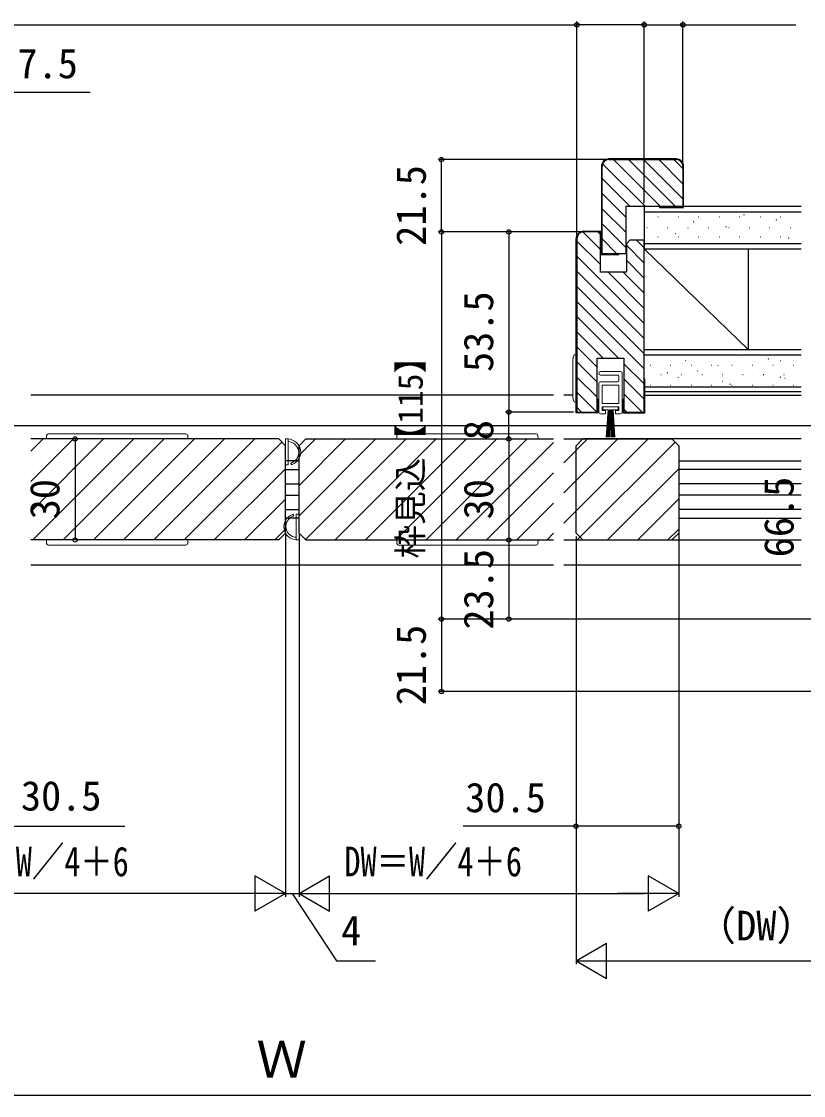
# Model space of a CAD drawing. Units: millimetres, scale not verified. Extents: x -525 to 525, y -783 to 779.
# Drawn here: x 97.9 to 330.1, y 102.4 to 421.4 of the extents above; entities that cross this region are included whole.
import ezdxf
from ezdxf.enums import TextEntityAlignment as Align

# ---------------------------------------------------------------- set-up
doc = ezdxf.new("R2010")
doc.units = ezdxf.units.MM
doc.header["$LTSCALE"] = 4
for name, color, linetype in [('0-5_YKK_12', 2, 'Continuous'), ('0-8_YKK_D', 6, 'Continuous'), ('0-A_YSS_K', 3, 'Continuous'), ('0-B_YSS_KE', 3, 'Continuous')]:
    doc.layers.add(name, color=color, linetype=linetype)
doc.layers.add('0-6_YKK_13', color=4, linetype='Continuous', lineweight=18)
doc.styles.add('ＭＳ ゴシック', font='')
doc.styles.get('ＭＳ ゴシック').set_extended_font_data('MS Gothic')

msp = doc.modelspace()

# ---------------------------------------------------------------- linework, layer by layer
at = {"layer": '0-5_YKK_12'}
for p, q in [((255.918, 310.439), (100.693, 310.439)), ((261.606, 310.439), (258.918, 310.439)), ((282.806, 310.439), (329.417, 310.439)), ((-82.694, 301.439), (439.306, 301.439)), ((174.306, 297.439), (100.693, 297.439)), ((100.693, 293.795), (104.338, 297.439)), ((100.693, 284.815), (113.318, 297.439)), ((100.693, 275.834), (122.298, 297.439)), ((101.279, 267.439), (131.279, 297.439)), ((110.259, 267.439), (140.259, 297.439)), ((119.239, 267.439), (149.239, 297.439)), ((128.219, 267.439), (158.219, 297.439)), ((137.2, 267.439), (167.2, 297.439)), ((174.306, 297.439), (176.306, 295.439)), ((182.306, 297.439), (180.306, 295.439)), ((180.306, 292.585), (185.16, 297.439)), ((180.306, 283.604), (194.14, 297.439)), ((180.306, 274.624), (203.121, 297.439)), ((182.203, 267.542), (212.101, 297.439)), ((182.306, 297.439), (255.918, 297.439)), ((191.081, 267.439), (221.081, 297.439)), ((200.061, 267.439), (230.061, 297.439)), ((209.042, 267.439), (239.042, 297.439)), ((218.022, 267.439), (248.022, 297.439)), ((258.918, 297.439), (291.056, 297.439)), ((258.918, 290.374), (265.983, 297.439)), ((258.918, 281.394), (274.963, 297.439)), ((258.918, 272.414), (283.943, 297.439)), ((264.556, 297.439), (262.556, 295.439)), ((329.417, 297.439), (264.556, 297.439)), ((293.056, 295.439), (291.056, 297.439)), ((146.18, 267.439), (175.243, 296.502)), ((176.306, 269.439), (176.306, 295.439)), ((180.306, 269.439), (180.306, 295.439)), ((227.002, 267.439), (255.918, 296.355)), ((262.556, 269.439), (262.556, 295.439)), ((262.923, 267.439), (291.989, 296.505)), ((293.056, 295.439), (293.056, 269.439)), ((180.306, 290.939), (176.306, 290.939)), ((293.056, 290.939), (329.417, 290.939)), ((155.16, 267.439), (176.306, 288.585)), ((176.306, 288.339), (180.306, 288.339)), ((235.983, 267.439), (255.918, 287.374)), ((271.904, 267.439), (293.056, 288.591)), ((329.417, 288.339), (293.056, 288.339)), ((176.306, 284.139), (180.306, 284.139)), ((329.417, 284.139), (293.056, 284.139)), ((176.306, 280.739), (180.306, 280.739)), ((329.417, 280.739), (293.056, 280.739)), ((164.14, 267.439), (176.306, 279.604)), ((244.963, 267.439), (255.918, 278.394)), ((280.884, 267.439), (293.056, 279.611)), ((176.306, 276.539), (180.306, 276.539)), ((329.417, 276.539), (293.056, 276.539)), ((180.306, 273.939), (176.306, 273.939)), ((293.056, 273.939), (329.417, 273.939)), ((173.121, 267.439), (176.306, 270.624)), ((174.306, 267.439), (176.306, 269.439)), ((182.306, 267.439), (180.306, 269.439)), ((253.943, 267.439), (255.918, 269.414)), ((262.556, 269.439), (264.556, 267.439)), ((289.864, 267.439), (293.056, 270.631)), ((291.056, 267.439), (293.056, 269.439)), ((174.306, 267.439), (100.693, 267.439)), ((182.306, 267.439), (255.918, 267.439)), ((258.918, 267.439), (291.056, 267.439)), ((264.556, 267.439), (329.417, 267.439)), ((255.918, 259.939), (100.693, 259.939)), ((329.417, 259.939), (258.918, 259.939))]:
    msp.add_line(p, q, dxfattribs=at)
at = {"layer": '0-6_YKK_13'}
for p, q in [((261.939, 322.231), (261.606, 321.189)), ((262.606, 322.439), (262.225, 322.439)), ((262.606, 308.439), (262.606, 322.439)), ((261.606, 321.189), (261.606, 320.933)), ((261.606, 320.933), (261.606, 309.946)), ((269.806, 317.439), (275.806, 317.439)), ((275.006, 316.439), (269.806, 316.439)), ((275.306, 314.739), (275.306, 316.139)), ((276.306, 316.939), (276.306, 305.439)), ((269.306, 305.439), (269.306, 313.939)), ((269.806, 314.439), (275.006, 314.439)), ((270.306, 313.439), (275.306, 313.439)), ((270.306, 307.939), (270.306, 313.439)), ((275.306, 313.439), (275.306, 307.939)), ((261.606, 309.946), (261.606, 309.689)), ((261.606, 309.689), (261.939, 308.648)), ((262.225, 308.439), (262.606, 308.439)), ((275.306, 307.939), (270.306, 307.939)), ((105.369, 298.47), (105.306, 297.439)), ((146.743, 298.939), (105.868, 298.939)), ((146.307, 297.439), (147.306, 297.439)), ((147.306, 297.439), (147.243, 298.47)), ((209.306, 297.439), (209.369, 298.47)), ((210.304, 297.439), (209.306, 297.439)), ((209.868, 298.939), (250.743, 298.939)), ((251.243, 298.47), (251.306, 297.439)), ((177.906, 290.081), (177.906, 290.158)), ((178.706, 274.798), (178.706, 274.72)), ((105.369, 266.409), (105.306, 267.439)), ((146.743, 265.939), (105.868, 265.939)), ((147.306, 267.439), (147.243, 266.409)), ((209.306, 267.439), (209.369, 266.409)), ((209.868, 265.939), (250.743, 265.939)), ((251.243, 266.409), (251.306, 267.439))]:
    msp.add_line(p, q, dxfattribs=at)
for points in [[(275.806, 304.939), (274.306, 304.939), (274.306, 305.939), (275.306, 305.939), (275.306, 306.939), (270.306, 306.939), (270.306, 305.939), (271.306, 305.939), (271.306, 304.939), (269.806, 304.939)], [(270.556, 306.939), (275.056, 306.939), (275.056, 306.139), (273.556, 306.139), (274.056, 297.939)], [(271.556, 297.939), (272.056, 306.139), (270.556, 306.139), (270.556, 306.939)], [(271.767, 297.939), (272.196, 306.139), (272.156, 306.139)], [(271.979, 297.939), (272.336, 306.139), (272.296, 306.139)], [(272.191, 297.939), (272.476, 306.139), (272.436, 306.139)], [(272.402, 297.939), (272.616, 306.139), (272.576, 306.139)], [(272.629, 297.939), (272.756, 306.139), (272.716, 306.139)], [(272.896, 306.139), (272.856, 306.139), (272.982, 297.939)], [(273.036, 306.139), (272.996, 306.139), (273.209, 297.939)], [(273.176, 306.139), (273.136, 306.139), (273.42, 297.939)], [(273.316, 306.139), (273.276, 306.139), (273.632, 297.939)], [(273.456, 306.139), (273.416, 306.139), (273.844, 297.939)]]:
    msp.add_lwpolyline(points, dxfattribs=at)
for points in [[(176.306, 297.439), (177.106, 297.439), (177.106, 289.739), (176.306, 289.739)], [(180.306, 267.439), (179.506, 267.439), (179.506, 275.139), (180.306, 275.139)]]:
    msp.add_lwpolyline(points, close=True, dxfattribs=at)
for centre, radius, start, end in [((262.225, 322.139), 0.3, 90, 162.25533), ((269.806, 316.939), 0.5, 90, 270), ((275.006, 316.139), 0.3, 0, 90), ((275.806, 316.939), 0.5, 0, 90), ((269.806, 313.939), 0.5, 90, 180), ((275.006, 314.739), 0.3, 270, 0), ((262.225, 308.739), 0.3, 197.74467, 270), ((269.806, 305.439), 0.5, 180, 270), ((275.806, 305.439), 0.5, 270, 0), ((105.868, 298.439), 0.5, 90, 176.5), ((146.743, 298.439), 0.5, 3.5, 90), ((176.885, 293.525), 3.921, 290.25353, 86.77298), ((209.868, 298.439), 0.5, 90, 176.5), ((250.743, 298.439), 0.5, 3.5, 90), ((176.988, 293.424), 3.218, 289.68083, 87.89976), ((178.156, 290.158), 0.25, 109.68083, 180), ((178.156, 290.081), 0.25, 180, 290.25353), ((179.726, 271.354), 3.921, 110.25353, 266.77298), ((179.623, 271.455), 3.218, 109.68083, 267.89976), ((178.456, 274.798), 0.25, 0, 110.25353), ((178.456, 274.72), 0.25, 289.68083, 0), ((105.868, 266.439), 0.5, 183.5, 270), ((146.743, 266.439), 0.5, 270, 356.5), ((209.868, 266.439), 0.5, 183.5, 270), ((250.743, 266.439), 0.5, 270, 356.5)]:
    msp.add_arc(centre, radius, start, end, dxfattribs=at)
at = {"layer": '0-8_YKK_D'}
for p, q in [((262.806, 357.939), (262.806, 421.438)), ((262.806, 357.939), (262.806, 421.438)), ((282.806, 367.438), (282.806, 421.438)), ((282.806, 367.438), (282.806, 421.438)), ((294.306, 379.436), (294.306, 421.438)), ((93.806, 420.438), (262.806, 420.438)), ((282.806, 420.438), (262.806, 420.438)), ((271.306, 380.438), (221.606, 380.438)), ((222.606, 358.939), (222.606, 380.438)), ((263.806, 358.939), (221.606, 358.939)), ((263.806, 358.939), (221.606, 358.939)), ((222.606, 358.939), (222.606, 243.939)), ((263.806, 358.939), (241.606, 358.939)), ((242.606, 358.939), (242.606, 305.439)), ((261.806, 305.439), (241.606, 305.439)), ((261.806, 305.439), (241.606, 305.439)), ((242.606, 297.439), (242.606, 305.439)), ((113.806, 297.439), (113.806, 267.439)), ((242.606, 297.439), (242.606, 267.439)), ((176.306, 269.44), (176.306, 161.44)), ((176.306, 268.44), (176.306, 161.44)), ((180.306, 269.44), (180.306, 161.44)), ((180.306, 268.44), (180.306, 161.44)), ((262.556, 268.439), (262.556, 141.44)), ((262.556, 268.439), (262.556, 181.44)), ((293.056, 269.44), (293.056, 161.44)), ((293.056, 268.439), (293.056, 181.44)), ((242.606, 267.439), (242.606, 243.939)), ((372.806, 243.939), (221.606, 243.939)), ((372.806, 243.939), (221.606, 243.939)), ((222.606, 243.939), (222.606, 222.44)), ((372.806, 243.939), (241.606, 243.939)), ((380.306, 222.44), (221.606, 222.44)), ((176.306, 162.44), (167.212, 167.69)), ((167.212, 167.69), (167.212, 157.19)), ((180.306, 162.44), (189.399, 167.69)), ((189.399, 157.19), (189.399, 167.69)), ((293.056, 162.44), (283.962, 167.69)), ((283.962, 167.69), (283.962, 157.19)), ((165.806, 162.44), (74.056, 162.44)), ((176.306, 162.44), (158.119, 162.44)), ((176.306, 162.44), (167.212, 157.19)), ((176.306, 162.44), (180.306, 162.44)), ((180.306, 162.44), (189.399, 157.19)), ((180.306, 162.44), (198.492, 162.44)), ((190.806, 162.44), (282.556, 162.44)), ((293.056, 162.44), (274.869, 162.44)), ((293.056, 162.44), (283.962, 157.19)), ((262.556, 142.44), (271.649, 147.69)), ((271.649, 137.19), (271.649, 147.69)), ((262.556, 142.44), (271.649, 137.19)), ((262.556, 142.44), (280.742, 142.44)), ((273.056, 142.44), (364.806, 142.44)), ((381.306, 102.44), (-24.694, 102.44))]:
    msp.add_line(p, q, dxfattribs=at)
for points in [[(282.806, 420.438), (294.306, 420.438), (327.856, 420.438)], [(86.306, 400.438), (93.806, 400.438), (118.31, 400.438)], [(63.556, 182.44), (94.056, 182.44), (128.56, 182.44)], [(293.056, 182.44), (262.556, 182.44), (229.051, 182.44)], [(178.306, 162.44), (191.424, 142.44), (202.992, 142.44)]]:
    msp.add_lwpolyline(points, dxfattribs=at)
for centre in [(262.806, 420.438), (262.806, 420.438), (282.806, 420.438), (282.806, 420.438), (294.306, 420.438), (222.606, 380.438), (222.606, 358.939), (222.606, 358.939), (242.606, 358.939), (242.606, 305.439), (242.606, 305.439), (113.806, 297.439), (242.606, 297.439), (242.606, 297.439), (113.806, 267.439), (242.606, 267.439), (242.606, 267.439), (222.606, 243.939), (222.606, 243.939), (242.606, 243.939), (222.606, 222.44), (262.556, 182.44), (293.056, 182.44)]:
    msp.add_circle(centre, 0.637, dxfattribs=at)
at = {"layer": '0-A_YSS_K'}
for p, q in [((273.642, 380.438), (287.642, 366.438)), ((278.132, 380.438), (292.132, 366.438)), ((282.622, 380.438), (294.306, 368.755)), ((287.112, 380.438), (294.306, 373.245)), ((291.603, 380.438), (294.306, 377.735)), ((270.438, 379.153), (283.152, 366.438)), ((270.306, 374.794), (278.662, 366.438)), ((270.306, 370.304), (277.306, 363.304)), ((270.306, 365.814), (277.306, 358.814)), ((282.806, 366.439), (282.806, 353.939)), ((329.417, 366.439), (282.806, 366.439)), ((282.806, 364.939), (329.417, 364.939)), ((286.412, 363.977), (286.431, 363.983)), ((305.011, 364.881), (305.03, 364.888)), ((312.429, 363.983), (312.596, 364.093)), ((318.029, 363.809), (318.048, 363.816)), ((270.306, 361.324), (277.306, 354.324)), ((286.809, 363.449), (286.909, 363.449)), ((292.889, 363.449), (292.989, 363.449)), ((293.19, 360.695), (293.209, 360.702)), ((297.445, 361.901), (297.612, 362.011)), ((298.969, 363.449), (299.069, 363.449)), ((299.43, 362.905), (299.449, 362.911)), ((305.049, 363.449), (305.149, 363.449)), ((307.051, 360.423), (307.217, 360.533)), ((311.129, 363.449), (311.229, 363.449)), ((312.449, 361.833), (312.468, 361.84)), ((317.209, 363.449), (317.309, 363.449)), ((322.035, 362.505), (322.201, 362.615)), ((323.289, 363.449), (323.389, 363.449)), ((325.467, 360.761), (325.486, 360.768)), ((329.369, 363.449), (329.417, 363.449)), ((264.601, 358.929), (269.806, 353.724)), ((269.081, 358.939), (269.806, 358.214)), ((283.579, 360.219), (283.679, 360.219)), ((286.809, 357.469), (286.909, 357.469)), ((287.704, 358.752), (287.723, 358.759)), ((289.659, 360.219), (289.759, 360.219)), ((292.067, 358.341), (292.234, 358.451)), ((292.889, 357.469), (292.989, 357.469)), ((295.739, 360.219), (295.839, 360.219)), ((298.969, 357.469), (299.069, 357.469)), ((300.723, 357.68), (300.741, 357.687)), ((301.819, 360.219), (301.919, 360.219)), ((305.049, 357.469), (305.149, 357.469)), ((306.209, 359.623), (306.228, 359.63)), ((307.899, 360.219), (307.999, 360.219)), ((311.129, 357.469), (311.229, 357.469)), ((313.979, 360.219), (314.079, 360.219)), ((317.209, 357.469), (317.309, 357.469)), ((319.227, 358.551), (319.246, 358.558)), ((320.059, 360.219), (320.159, 360.219)), ((323.289, 357.469), (323.389, 357.469)), ((326.139, 360.219), (326.239, 360.219)), ((329.369, 357.469), (329.417, 357.469)), ((262.806, 356.234), (269.806, 349.234)), ((270.306, 356.834), (274.701, 352.438)), ((277.506, 355.004), (282.806, 349.704)), ((280.561, 356.439), (282.806, 354.195)), ((329.417, 355.439), (282.806, 355.439)), ((295.142, 355.704), (295.161, 355.711)), ((313.741, 356.609), (313.76, 356.615)), ((325.644, 357.059), (325.811, 357.169)), ((326.76, 355.537), (326.778, 355.543)), ((262.806, 351.744), (282.806, 331.744)), ((282.806, 353.939), (329.417, 353.939)), ((313.806, 323.939), (282.806, 353.939)), ((282.806, 323.939), (282.806, 353.939)), ((313.806, 323.939), (313.806, 353.939)), ((277.506, 350.514), (282.806, 345.214)), ((262.806, 347.254), (282.806, 327.254)), ((272.1, 346.939), (282.806, 336.234)), ((276.59, 346.939), (282.806, 340.724)), ((262.806, 342.764), (282.806, 322.764)), ((262.806, 338.274), (282.806, 318.274)), ((262.806, 333.783), (275.15, 321.439)), ((262.806, 329.293), (270.66, 321.439)), ((262.806, 324.803), (268.806, 318.803)), ((282.806, 311.439), (282.806, 323.939)), ((329.417, 323.939), (282.806, 323.939)), ((282.806, 322.439), (329.417, 322.439)), ((262.806, 320.313), (268.806, 314.313)), ((276.806, 319.783), (282.806, 313.783)), ((284.55, 319.359), (284.65, 319.359)), ((290.63, 319.359), (290.73, 319.359)), ((291.034, 320.636), (291.053, 320.642)), ((295.029, 320.629), (295.196, 320.74)), ((296.71, 319.359), (296.81, 319.359)), ((302.79, 319.359), (302.89, 319.359)), ((304.053, 319.564), (304.071, 319.57)), ((304.635, 319.151), (304.801, 319.262)), ((308.87, 319.359), (308.97, 319.359)), ((310.293, 321.774), (310.312, 321.78)), ((314.95, 319.359), (315.05, 319.359)), ((319.619, 321.233), (319.785, 321.344)), ((321.03, 319.359), (321.13, 319.359)), ((323.311, 320.702), (323.33, 320.708)), ((327.11, 319.359), (327.21, 319.359)), ((262.806, 315.823), (268.806, 309.823)), ((285.548, 318.693), (285.567, 318.7)), ((287.78, 316.609), (287.88, 316.609)), ((289.651, 317.069), (289.818, 317.18)), ((293.86, 316.609), (293.96, 316.609)), ((298.566, 317.621), (298.585, 317.628)), ((299.94, 316.609), (300.04, 316.609)), ((306.02, 316.609), (306.12, 316.609)), ((311.585, 316.549), (311.604, 316.556)), ((312.1, 316.609), (312.2, 316.609)), ((317.071, 318.492), (317.09, 318.499)), ((318.18, 316.609), (318.28, 316.609)), ((323.228, 315.787), (323.395, 315.897)), ((324.26, 316.609), (324.36, 316.609)), ((276.806, 315.293), (282.806, 309.293)), ((282.806, 312.939), (329.417, 312.939)), ((284.55, 313.379), (284.65, 313.379)), ((286.746, 313.435), (286.764, 313.442)), ((290.63, 313.379), (290.73, 313.379)), ((292.986, 315.645), (293.005, 315.652)), ((296.71, 313.379), (296.81, 313.379)), ((302.79, 313.379), (302.89, 313.379)), ((306.004, 314.573), (306.023, 314.58)), ((308.244, 313.705), (308.411, 313.815)), ((308.87, 313.379), (308.97, 313.379)), ((314.95, 313.379), (315.05, 313.379)), ((319.023, 313.501), (319.042, 313.508)), ((321.03, 313.379), (321.13, 313.379)), ((324.603, 315.477), (324.622, 315.484)), ((327.11, 313.379), (327.21, 313.379)), ((262.806, 311.333), (268.699, 305.439)), ((276.806, 310.803), (282.169, 305.439)), ((329.417, 311.439), (282.806, 311.439)), ((262.806, 306.843), (264.209, 305.439)), ((276.806, 306.313), (277.679, 305.439))]:
    msp.add_line(p, q, dxfattribs=at)
at = {"layer": '0-B_YSS_KE'}
for p, q in [((292.306, 380.638), (272.306, 380.638)), ((272.306, 380.438), (292.306, 380.438)), ((264.806, 359.139), (270.006, 359.139)), ((270.006, 352.139), (270.006, 359.139)), ((262.606, 305.239), (262.606, 356.939)), ((270.006, 352.139), (269.806, 352.139)), ((269.006, 309.239), (268.806, 309.239)), ((269.006, 305.239), (269.006, 309.239)), ((269.006, 305.239), (262.606, 305.239)), ((276.606, 305.239), (283.006, 305.239))]:
    msp.add_line(p, q, dxfattribs=at)
for points in [[(270.106, 378.438), (270.106, 352.238), (275.306, 352.238), (275.306, 352.438)], [(277.306, 352.438), (270.306, 352.438), (270.306, 378.438)], [(294.306, 378.438), (294.306, 366.438), (277.306, 366.438), (277.306, 352.438)], [(287.306, 366.438), (287.306, 366.238), (294.506, 366.238), (294.506, 378.438)], [(276.806, 321.439), (276.806, 305.439), (282.806, 305.439), (282.806, 356.439), (278.506, 356.439), (277.506, 355.439), (277.506, 346.939), (269.806, 346.939), (269.806, 358.939), (264.806, 358.939)], [(262.806, 356.939), (262.806, 305.439), (268.806, 305.439), (268.806, 321.439), (276.806, 321.439)], [(283.006, 305.239), (283.006, 315.239), (282.806, 315.239)], [(276.606, 305.239), (276.606, 309.239), (276.806, 309.239)]]:
    msp.add_lwpolyline(points, dxfattribs=at)
for centre, radius, start, end in [((272.306, 378.438), 2.2, 90, 180), ((272.306, 378.438), 2, 90, 180), ((292.306, 378.438), 2.2, 0, 90), ((292.306, 378.438), 2, 0, 90), ((264.806, 356.939), 2.2, 90, 180), ((264.806, 356.939), 2, 90, 180)]:
    msp.add_arc(centre, radius, start, end, dxfattribs=at)

# ---------------------------------------------------------------- texts
at = {"layer": '0-8_YKK_D', "style": 'ＭＳ ゴシック'}
for s, height, p in [('7.5', 8.798, (96.696, 401.938)), ('30.5', 8.798, (97.719, 184.44)), ('30.5', 8.798, (229.665, 183.94)), ('（DW）', 8.798, (298.101, 145.872)), ('4', 8.798, (192.81, 144.44)), ('Ｗ', 11, (167.652, 104.44))]:
    msp.add_text(s, height=height, dxfattribs=at).set_placement(p, align=Align.BOTTOM_LEFT)
for s, height, p in [('21.5', 8.798, (220.606, 354.825)), ('53.5', 8.798, (240.606, 317.326)), ('枠見込【115】', 7.331, (219.242, 261.922)), ('8', 8.798, (240.606, 297.076)), ('30', 8.798, (111.806, 273.576)), ('30', 8.798, (240.606, 273.576)), ('66.5', 8.798, (329.806, 262.292)), ('23.5', 8.798, (240.606, 240.826)), ('21.5', 8.798, (220.606, 218.326))]:
    msp.add_text(s, height=height, rotation=90, dxfattribs=at).set_placement(p, align=Align.BOTTOM_LEFT)
at = {"layer": '0-8_YKK_D', "style": 'ＭＳ ゴシック', "width": 0.8}
for p in [(77.031, 164.918), (193.781, 164.918)]:
    msp.add_text('DW＝W／4＋6', height=8.798, dxfattribs=at).set_placement(p, align=Align.BOTTOM_LEFT)

doc.saveas('drawing.dxf')
